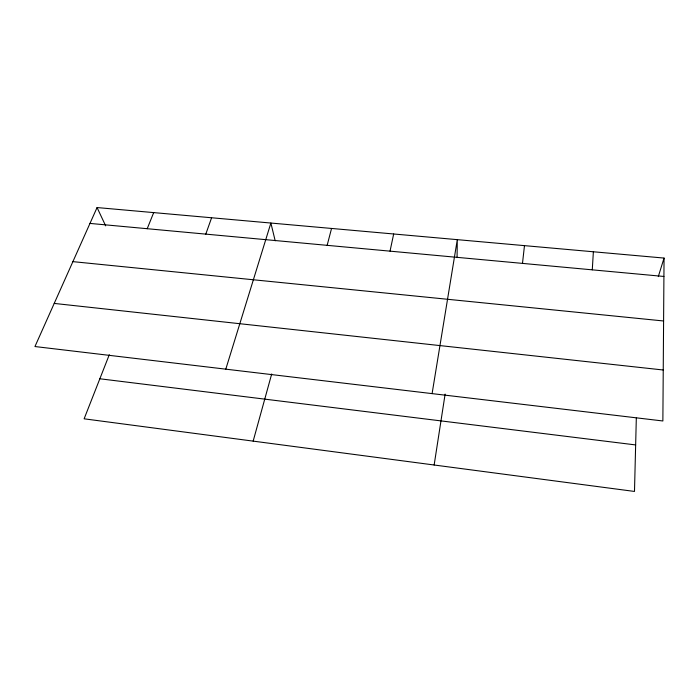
<?xml version="1.0" encoding="UTF-8"?>
<svg xmlns="http://www.w3.org/2000/svg" width="699" height="699" viewBox="0 0 699 699"><rect width="100%" height="100%" fill="white"/><g stroke="black" fill="none" stroke-linecap="round" stroke-linejoin="round"><path stroke-width="1.05" d="M664.05 258.071L662.87 420.973L34.95 346.538L97.065 207.559L664.05 258.071L658.301 276.603M457.067 257.599L457.295 239.652L432.096 393.616M636.317 418.063L634.491 491.441L84.125 418.815L109.297 354.716M592.28 269.84L593.372 251.78M522.485 263.392L524.477 245.637M434.149 465.001L445.123 394.079M390.025 251.151L393.677 233.982M327.149 245.34L331.553 228.451M253.16 441.121L271.701 373.956M225.794 369.159L270.88 223.042L275.188 240.788M205.794 234.121L211.605 217.765M147.218 228.713L153.684 212.601M89.979 223.418L663.919 276.463M72.897 261.636L663.596 320.981M54.216 303.418L663.237 369.998M99.852 378.771L635.644 444.931M97.065 207.559L105.663 225.847"/></g></svg>
